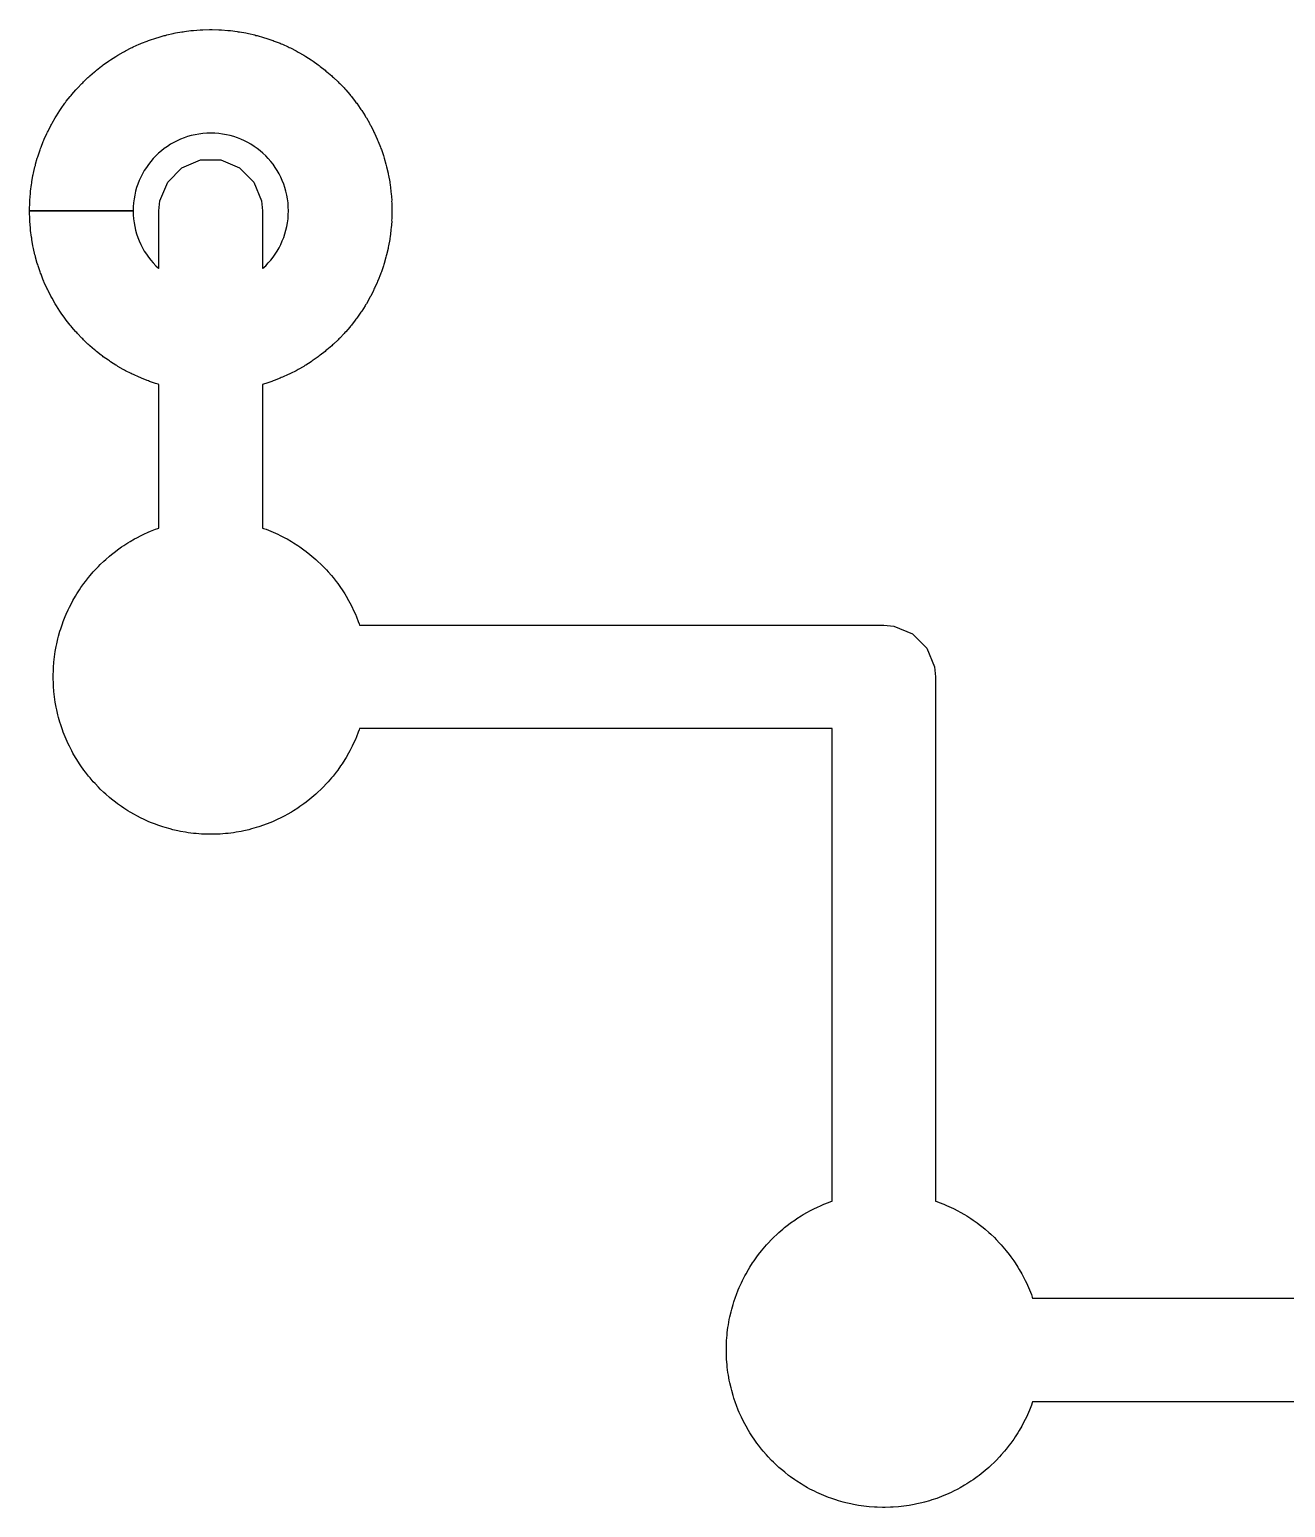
# Model space of a CAD drawing. Header units: millimetres. Extents: x 73.1 to 170.6, y -160.7 to -95.4.
# Drawn here: x 83.176 to 86.056, y -98.834 to -95.445 of the extents above; entities that cross this region are included whole.
import ezdxf

# ---------------------------------------------------------------- set-up
doc = ezdxf.new("R2010")
doc.units = ezdxf.units.MM
doc.layers.add('B.Silkscreen', color=31, linetype='CONTINUOUS', true_color=0xe8b2a7)

msp = doc.modelspace()

# ---------------------------------------------------------------- linework, layer by layer
at = {"layer": 'B.Silkscreen', "linetype": 'CONTINUOUS'}
for p, q in [((83.451739, -95.469619), (83.465524, -95.464954)), ((83.465524, -95.464954), (83.468393, -95.464287)), ((83.468393, -95.464287), (83.471139, -95.463207)), ((83.471139, -95.463207), (83.48523, -95.459204)), ((83.48523, -95.459204), (83.48816, -95.458674)), ((83.48816, -95.458674), (83.490977, -95.457726)), ((83.490977, -95.457726), (83.505336, -95.454412)), ((83.505336, -95.454412), (83.508294, -95.454029)), ((83.508294, -95.454029), (83.511164, -95.45322)), ((83.511164, -95.45322), (83.52578, -95.45061)), ((83.52578, -95.45061), (83.528742, -95.450376)), ((83.528742, -95.450376), (83.531635, -95.449715)), ((83.531635, -95.449715), (83.546488, -95.447821)), ((83.546488, -95.447821), (83.549521, -95.447733)), ((83.549521, -95.447733), (83.552514, -95.447208)), ((83.552514, -95.447208), (83.567589, -95.446063)), ((83.567589, -95.446063), (83.570598, -95.44613)), ((83.570598, -95.44613), (83.573584, -95.44576)), ((83.573584, -95.44576), (83.588865, -95.445374)), ((83.588865, -95.445374), (83.591863, -95.445592)), ((83.591863, -95.445592), (83.594862, -95.445374)), ((83.594862, -95.445374), (83.61014, -95.44576)), ((83.61014, -95.44576), (83.613125, -95.44613)), ((83.613125, -95.44613), (83.616136, -95.446063)), ((83.616136, -95.446063), (83.631207, -95.447208)), ((83.631207, -95.447208), (83.634199, -95.447733)), ((83.634199, -95.447733), (83.637231, -95.447821)), ((83.637231, -95.447821), (83.652084, -95.449715)), ((83.652084, -95.449715), (83.654975, -95.450376)), ((83.654975, -95.450376), (83.65793, -95.450609)), ((83.65793, -95.450609), (83.672551, -95.453219)), ((83.672551, -95.453219), (83.67542, -95.454027)), ((83.67542, -95.454027), (83.678384, -95.454411)), ((83.678384, -95.454411), (83.692745, -95.457725)), ((83.692745, -95.457725), (83.695575, -95.458678)), ((83.695575, -95.458678), (83.698511, -95.459209)), ((83.698511, -95.459209), (83.712595, -95.463212)), ((83.712595, -95.463212), (83.715314, -95.464282)), ((83.715314, -95.464282), (83.71817, -95.464945)), ((83.71817, -95.464945), (83.731964, -95.46961)), ((83.378755, -95.504113), (83.391186, -95.496965)), ((83.391186, -95.496965), (83.393821, -95.495776)), ((83.393821, -95.495776), (83.396258, -95.49421)), ((83.396258, -95.49421), (83.409056, -95.487658)), ((83.409056, -95.487658), (83.411759, -95.486593)), ((83.411759, -95.486593), (83.414275, -95.485145)), ((83.414275, -95.485145), (83.427425, -95.479203)), ((83.427425, -95.479203), (83.430178, -95.478271)), ((83.430178, -95.478271), (83.432766, -95.476945)), ((83.432766, -95.476945), (83.446249, -95.471629)), ((83.446249, -95.471629), (83.449067, -95.470826)), ((83.449067, -95.470826), (83.451739, -95.469619)), ((83.731964, -95.46961), (83.734652, -95.470824)), ((83.734652, -95.470824), (83.737488, -95.471632)), ((83.737488, -95.471632), (83.750968, -95.476948)), ((83.750968, -95.476948), (83.753558, -95.478276)), ((83.753558, -95.478276), (83.75632, -95.479211)), ((83.75632, -95.479211), (83.769464, -95.485153)), ((83.769464, -95.485153), (83.771964, -95.486593)), ((83.771964, -95.486593), (83.774651, -95.487651)), ((83.774651, -95.487651), (83.787452, -95.494203)), ((83.787452, -95.494203), (83.789894, -95.495772)), ((83.789894, -95.495772), (83.792534, -95.496963)), ((83.792534, -95.496963), (83.804967, -95.50411)), ((83.329709, -95.538471), (83.34093, -95.52966)), ((83.34093, -95.52966), (83.343297, -95.52815)), ((83.343297, -95.52815), (83.34542, -95.526302)), ((83.34542, -95.526302), (83.357048, -95.518028)), ((83.357048, -95.518028), (83.359551, -95.516593)), ((83.359551, -95.516593), (83.36181, -95.514811)), ((83.36181, -95.514811), (83.37386, -95.507086)), ((83.37386, -95.507086), (83.37642, -95.505779)), ((83.37642, -95.505779), (83.378755, -95.504113)), ((83.804967, -95.50411), (83.807326, -95.505794)), ((83.807326, -95.505794), (83.809906, -95.507112)), ((83.809906, -95.507112), (83.821946, -95.514837)), ((83.821946, -95.514837), (83.824162, -95.516587)), ((83.824162, -95.516587), (83.826611, -95.517989)), ((83.826611, -95.517989), (83.838253, -95.526263)), ((83.838253, -95.526263), (83.840435, -95.528161)), ((83.840435, -95.528161), (83.842871, -95.529717)), ((83.842871, -95.529717), (83.854074, -95.538528)), ((83.296026, -95.569082), (83.298177, -95.567228)), ((83.298177, -95.567228), (83.300032, -95.565076)), ((83.300032, -95.565076), (83.310338, -95.555251)), ((83.310338, -95.555251), (83.312563, -95.553512)), ((83.312563, -95.553512), (83.314508, -95.55146)), ((83.314508, -95.55146), (83.325279, -95.542126)), ((83.325279, -95.542126), (83.327629, -95.540462)), ((83.327629, -95.540462), (83.329709, -95.538471)), ((83.854074, -95.538528), (83.856106, -95.540478)), ((83.856106, -95.540478), (83.858407, -95.542105)), ((83.858407, -95.542105), (83.869183, -95.551439)), ((83.869183, -95.551439), (83.871132, -95.553494)), ((83.871132, -95.553494), (83.87337, -95.555243)), ((83.87337, -95.555243), (83.883678, -95.565068)), ((83.883678, -95.565068), (83.885527, -95.567214)), ((83.885527, -95.567214), (83.88768, -95.569068)), ((83.260625, -95.609951), (83.269439, -95.598734)), ((83.269439, -95.598734), (83.271415, -95.596672)), ((83.271415, -95.596672), (83.273064, -95.594342)), ((83.273064, -95.594342), (83.282395, -95.583573)), ((83.282395, -95.583573), (83.284452, -95.581622)), ((83.284452, -95.581622), (83.286196, -95.579392)), ((83.286196, -95.579392), (83.296026, -95.569082)), ((83.88768, -95.569068), (83.897513, -95.579378)), ((83.897513, -95.579378), (83.899263, -95.581616)), ((83.899263, -95.581616), (83.901322, -95.583568)), ((83.901322, -95.583568), (83.910654, -95.594337)), ((83.910654, -95.594337), (83.91231, -95.596677)), ((83.91231, -95.596677), (83.914296, -95.59875)), ((83.914296, -95.59875), (83.923107, -95.609967)), ((83.238014, -95.642941), (83.245735, -95.63089)), ((83.245735, -95.63089), (83.247525, -95.62862)), ((83.247525, -95.62862), (83.24896, -95.626116)), ((83.24896, -95.626116), (83.257235, -95.614484)), ((83.257235, -95.614484), (83.259097, -95.612345)), ((83.259097, -95.612345), (83.260625, -95.609951)), ((83.923107, -95.609967), (83.924633, -95.61236)), ((83.924633, -95.61236), (83.926496, -95.6145)), ((83.926496, -95.6145), (83.934768, -95.626132)), ((83.934768, -95.626132), (83.936187, -95.628611)), ((83.936187, -95.628611), (83.937959, -95.630855)), ((83.937959, -95.630855), (83.945685, -95.642905)), ((83.218614, -95.678077), (83.225171, -95.665281)), ((83.225171, -95.665281), (83.226727, -95.66286)), ((83.226727, -95.66286), (83.227913, -95.660233)), ((83.227913, -95.660233), (83.235059, -95.647806)), ((83.235059, -95.647806), (83.236717, -95.645483)), ((83.236717, -95.645483), (83.238014, -95.642941)), ((83.945685, -95.642905), (83.946991, -95.645465)), ((83.946991, -95.645465), (83.948663, -95.647806)), ((83.948663, -95.647806), (83.955809, -95.660233)), ((83.955809, -95.660233), (83.956998, -95.662871)), ((83.956998, -95.662871), (83.958565, -95.665307)), ((83.958565, -95.665307), (83.965117, -95.678103)), ((83.202586, -95.715262), (83.207907, -95.70178)), ((83.207907, -95.70178), (83.20921, -95.699239)), ((83.20921, -95.699239), (83.210124, -95.696536)), ((83.210124, -95.696536), (83.216062, -95.683378)), ((83.216062, -95.683378), (83.217532, -95.680822)), ((83.217532, -95.680822), (83.218614, -95.678077)), ((83.514715, -95.700351), (83.507047, -95.704277)), ((83.522568, -95.696803), (83.514715, -95.700351)), ((83.530629, -95.693624), (83.522568, -95.696803)), ((83.538855, -95.690841), (83.530629, -95.693624)), ((83.547267, -95.688451), (83.538855, -95.690841)), ((83.555835, -95.686473), (83.547267, -95.688451)), ((83.564618, -95.684905), (83.555835, -95.686473)), ((83.573511, -95.683771), (83.564618, -95.684905)), ((83.582583, -95.683082), (83.573511, -95.683771)), ((83.591862, -95.682847), (83.582583, -95.683082)), ((83.601133, -95.683081), (83.591862, -95.682847)), ((83.610206, -95.683771), (83.601133, -95.683081)), ((83.619115, -95.684907), (83.610206, -95.683771)), ((83.627879, -95.686471), (83.619115, -95.684907)), ((83.636461, -95.688452), (83.627879, -95.686471)), ((83.644848, -95.690835), (83.636461, -95.688452)), ((83.653112, -95.69363), (83.644848, -95.690835)), ((83.661143, -95.696797), (83.653112, -95.69363)), ((83.669012, -95.700354), (83.661143, -95.696797)), ((83.676677, -95.704277), (83.669012, -95.700354)), ((83.965117, -95.678103), (83.966181, -95.680805)), ((83.966181, -95.680805), (83.967631, -95.683323)), ((83.967631, -95.683323), (83.973577, -95.696481)), ((83.973577, -95.696481), (83.974514, -95.699252)), ((83.974514, -95.699252), (83.975846, -95.701851)), ((83.975846, -95.701851), (83.981158, -95.715333)), ((83.19415, -95.7402), (83.195224, -95.737469)), ((83.195224, -95.737469), (83.195887, -95.734612)), ((83.195887, -95.734612), (83.200547, -95.72083)), ((83.200547, -95.72083), (83.20177, -95.718119)), ((83.20177, -95.718119), (83.202586, -95.715262)), ((83.465948, -95.734997), (83.46002, -95.741214)), ((83.472151, -95.729083), (83.465948, -95.734997)), ((83.478638, -95.723462), (83.472151, -95.729083)), ((83.485377, -95.718171), (83.478638, -95.723462)), ((83.492388, -95.713182), (83.485377, -95.718171)), ((83.499605, -95.708555), (83.492388, -95.713182)), ((83.507047, -95.704277), (83.499605, -95.708555)), ((83.684087, -95.708537), (83.676677, -95.704277)), ((83.691342, -95.713192), (83.684087, -95.708537)), ((83.698326, -95.718155), (83.691342, -95.713192)), ((83.705059, -95.723451), (83.698326, -95.718155)), ((83.711576, -95.729095), (83.705059, -95.723451)), ((83.717779, -95.735007), (83.711576, -95.729095)), ((83.723708, -95.741224), (83.717779, -95.735007)), ((83.981158, -95.715333), (83.981948, -95.718111)), ((83.981948, -95.718111), (83.983142, -95.720749)), ((83.983142, -95.720749), (83.987813, -95.734532)), ((83.987813, -95.734532), (83.988494, -95.737459)), ((83.988494, -95.737459), (83.989594, -95.740259)), ((83.185356, -95.774388), (83.188673, -95.760022)), ((83.188673, -95.760022), (83.189619, -95.757213)), ((83.189619, -95.757213), (83.190147, -95.754292)), ((83.190147, -95.754292), (83.19415, -95.7402)), ((83.439504, -95.768653), (83.435214, -95.776113)), ((83.444136, -95.761423), (83.439504, -95.768653)), ((83.4491, -95.754446), (83.444136, -95.761423)), ((83.454406, -95.747693), (83.4491, -95.754446)), ((83.46002, -95.741214), (83.454406, -95.747693)), ((83.493137, -95.794952), (83.525896, -95.762193)), ((83.525896, -95.762193), (83.568699, -95.744463)), ((83.568699, -95.744463), (83.615027, -95.744463)), ((83.615027, -95.744463), (83.65783, -95.762193)), ((83.65783, -95.762193), (83.690589, -95.794952)), ((83.729313, -95.747691), (83.723708, -95.741224)), ((83.734602, -95.754424), (83.729313, -95.747691)), ((83.739586, -95.761432), (83.734602, -95.754424)), ((83.744231, -95.768677), (83.739586, -95.761432)), ((83.748503, -95.776106), (83.744231, -95.768677)), ((83.989594, -95.740259), (83.993589, -95.754352)), ((83.993589, -95.754352), (83.994107, -95.757232)), ((83.994107, -95.757232), (83.995043, -95.760007)), ((83.995043, -95.760007), (83.998362, -95.774373)), ((83.178764, -95.815589), (83.180654, -95.800729)), ((83.180654, -95.800729), (83.181318, -95.79782)), ((83.181318, -95.79782), (83.181552, -95.794851)), ((83.181552, -95.794851), (83.184159, -95.780242)), ((83.184159, -95.780242), (83.184971, -95.777361)), ((83.184971, -95.777361), (83.185356, -95.774388)), ((83.424564, -95.799689), (83.421789, -95.807896)), ((83.427745, -95.791631), (83.424564, -95.799689)), ((83.431304, -95.783744), (83.427745, -95.791631)), ((83.435214, -95.776113), (83.431304, -95.783744)), ((83.475407, -95.837755), (83.493137, -95.794952)), ((83.690589, -95.794952), (83.708319, -95.837755)), ((83.75242, -95.783755), (83.748503, -95.776106)), ((83.755976, -95.791625), (83.75242, -95.783755)), ((83.759155, -95.799695), (83.755976, -95.791625)), ((83.761939, -95.807909), (83.759155, -95.799695)), ((83.998362, -95.774373), (83.998742, -95.77731)), ((83.998742, -95.77731), (83.999549, -95.780164)), ((83.999549, -95.780164), (84.002166, -95.794774)), ((84.002166, -95.794774), (84.002407, -95.797817)), ((84.002407, -95.797817), (84.003085, -95.800791)), ((84.003085, -95.800791), (84.004967, -95.815652)), ((83.177011, -95.836652), (83.178156, -95.821578)), ((83.177077, -95.839646), (83.177011, -95.836652)), ((83.178156, -95.821578), (83.178678, -95.818605)), ((83.178678, -95.818605), (83.178764, -95.815589)), ((83.415855, -95.833635), (83.41472, -95.84256)), ((83.417412, -95.824908), (83.415855, -95.833635)), ((83.419391, -95.816337), (83.417412, -95.824908)), ((83.421789, -95.807896), (83.419391, -95.816337)), ((83.473126, -95.860919), (83.475407, -95.837755)), ((83.708319, -95.837755), (83.7106, -95.860919)), ((83.764319, -95.816305), (83.761939, -95.807909)), ((83.766316, -95.824949), (83.764319, -95.816305)), ((83.767874, -95.833643), (83.766316, -95.824949)), ((83.769001, -95.84254), (83.767874, -95.833643)), ((84.004967, -95.815652), (84.005049, -95.818618)), ((84.005049, -95.818618), (84.005565, -95.821546)), ((84.005565, -95.821546), (84.006714, -95.836621)), ((84.006714, -95.836621), (84.006646, -95.839666)), ((83.176319, -95.857888), (83.176709, -95.842614)), ((83.176539, -95.860918), (83.176319, -95.857888)), ((83.176319, -95.86395), (83.176539, -95.860919)), ((83.176709, -95.879223), (83.176319, -95.86395)), ((83.176539, -95.860919), (83.176539, -95.860918)), ((83.176539, -95.860918), (83.413792, -95.860918)), ((83.413792, -95.860918), (83.176539, -95.860918)), ((83.176709, -95.842614), (83.177077, -95.839646)), ((83.414028, -95.851667), (83.413792, -95.860918)), ((83.413792, -95.860918), (83.414028, -95.870167)), ((83.41472, -95.84256), (83.414028, -95.851667)), ((83.414028, -95.870167), (83.41472, -95.879276)), ((83.473126, -95.993598), (83.473126, -95.860919)), ((83.7106, -95.860919), (83.7106, -95.993588)), ((83.769695, -95.85165), (83.769001, -95.84254)), ((83.769001, -95.879292), (83.769695, -95.870199)), ((83.769927, -95.860918), (83.769695, -95.85165)), ((83.769695, -95.870199), (83.769927, -95.860918)), ((84.006646, -95.839666), (84.00702, -95.842684)), ((84.00702, -95.842684), (84.007401, -95.857958)), ((84.007401, -95.86388), (84.00702, -95.879153)), ((84.007401, -95.857958), (84.007183, -95.860919)), ((84.007183, -95.860919), (84.007401, -95.86388)), ((83.177077, -95.882191), (83.176709, -95.879223)), ((83.177011, -95.885186), (83.177077, -95.882191)), ((83.178156, -95.900258), (83.177011, -95.885186)), ((83.178677, -95.903227), (83.178156, -95.900258)), ((83.178763, -95.906239), (83.178677, -95.903227)), ((83.180653, -95.921107), (83.178763, -95.906239)), ((83.41472, -95.879276), (83.415854, -95.888196)), ((83.415854, -95.888196), (83.417415, -95.896944)), ((83.417415, -95.896944), (83.41939, -95.905498)), ((83.41939, -95.905498), (83.421792, -95.913951)), ((83.761938, -95.913931), (83.764326, -95.90551)), ((83.764326, -95.90551), (83.766317, -95.896889)), ((83.766317, -95.896889), (83.767875, -95.888193)), ((83.767875, -95.888193), (83.769001, -95.879292)), ((84.004968, -95.906176), (84.003086, -95.921044)), ((84.00505, -95.903213), (84.004968, -95.906176)), ((84.005565, -95.90029), (84.00505, -95.903213)), ((84.006714, -95.885217), (84.005565, -95.90029)), ((84.00702, -95.879153), (84.006646, -95.88217)), ((84.006646, -95.88217), (84.006714, -95.885217)), ((83.181317, -95.924014), (83.180653, -95.921107)), ((83.181551, -95.92699), (83.181317, -95.924014)), ((83.184158, -95.9416), (83.181551, -95.92699)), ((83.421792, -95.913951), (83.424566, -95.92216)), ((83.424566, -95.92216), (83.427745, -95.930216)), ((83.427745, -95.930216), (83.431289, -95.938058)), ((83.431289, -95.938058), (83.435214, -95.945719)), ((83.748494, -95.945741), (83.752436, -95.938043)), ((83.752436, -95.938043), (83.755981, -95.930208)), ((83.755981, -95.930208), (83.75915, -95.922163)), ((83.75915, -95.922163), (83.761938, -95.913931)), ((84.002166, -95.927067), (83.999549, -95.941677)), ((84.002407, -95.924021), (84.002166, -95.927067)), ((84.003086, -95.921044), (84.002407, -95.924021)), ((83.184971, -95.944487), (83.184158, -95.9416)), ((83.185357, -95.94746), (83.184971, -95.944487)), ((83.188674, -95.961823), (83.185357, -95.94746)), ((83.18962, -95.964631), (83.188674, -95.961823)), ((83.190148, -95.967552), (83.18962, -95.964631)), ((83.194152, -95.981644), (83.190148, -95.967552)), ((83.435214, -95.945719), (83.439495, -95.953171)), ((83.439495, -95.953171), (83.444139, -95.960409)), ((83.444139, -95.960409), (83.449105, -95.967397)), ((83.449105, -95.967397), (83.454407, -95.974141)), ((83.454407, -95.974141), (83.460025, -95.980626)), ((83.723704, -95.980616), (83.729318, -95.974137)), ((83.729318, -95.974137), (83.734605, -95.967409)), ((83.734605, -95.967409), (83.739593, -95.960386)), ((83.739593, -95.960386), (83.744227, -95.953168)), ((83.744227, -95.953168), (83.748494, -95.945741)), ((83.993588, -95.967493), (83.989593, -95.981583)), ((83.994107, -95.964606), (83.993588, -95.967493)), ((83.995041, -95.961838), (83.994107, -95.964606)), ((83.99836, -95.947476), (83.995041, -95.961838)), ((83.998741, -95.944534), (83.99836, -95.947476)), ((83.999549, -95.941677), (83.998741, -95.944534)), ((83.195221, -95.984362), (83.194152, -95.981644)), ((83.195882, -95.987211), (83.195221, -95.984362)), ((83.200542, -96.001), (83.195882, -95.987211)), ((83.201765, -96.003709), (83.200542, -96.001)), ((83.20258, -96.006568), (83.201765, -96.003709)), ((83.207902, -96.020055), (83.20258, -96.006568)), ((83.460025, -95.980626), (83.465946, -95.986836)), ((83.465946, -95.986836), (83.472147, -95.99275)), ((83.472147, -95.99275), (83.473126, -95.993598)), ((83.7106, -95.993588), (83.711577, -95.992742)), ((83.711577, -95.992742), (83.717773, -95.986834)), ((83.717773, -95.986834), (83.723704, -95.980616)), ((83.981164, -96.006498), (83.975852, -96.019985)), ((83.981954, -96.003716), (83.981164, -96.006498)), ((83.983147, -96.001081), (83.981954, -96.003716)), ((83.987818, -95.987291), (83.983147, -96.001081)), ((83.988496, -95.984374), (83.987818, -95.987291)), ((83.989593, -95.981583), (83.988496, -95.984374)), ((83.209221, -96.022628), (83.207902, -96.020055)), ((83.210147, -96.025362), (83.209221, -96.022628)), ((83.216084, -96.038504), (83.210147, -96.025362)), ((83.217545, -96.041041), (83.216084, -96.038504)), ((83.218618, -96.043763), (83.217545, -96.041041)), ((83.966167, -96.041058), (83.965113, -96.043737)), ((83.967609, -96.038559), (83.966167, -96.041058)), ((83.973555, -96.025417), (83.967609, -96.038559)), ((83.974503, -96.022617), (83.973555, -96.025417)), ((83.975852, -96.019985), (83.974503, -96.022617)), ((83.225174, -96.056557), (83.218618, -96.043763)), ((83.226716, -96.058955), (83.225174, -96.056557)), ((83.22789, -96.061559), (83.226716, -96.058955)), ((83.235036, -96.073997), (83.22789, -96.061559)), ((83.236727, -96.076368), (83.235036, -96.073997)), ((83.238052, -96.078961), (83.236727, -96.076368)), ((83.94698, -96.076387), (83.945647, -96.078996)), ((83.948686, -96.073997), (83.94698, -96.076387)), ((83.955832, -96.061558), (83.948686, -96.073997)), ((83.957008, -96.058946), (83.955832, -96.061558)), ((83.958562, -96.056531), (83.957008, -96.058946)), ((83.965113, -96.043737), (83.958562, -96.056531)), ((83.245774, -96.090996), (83.238052, -96.078961)), ((83.247522, -96.09321), (83.245774, -96.090996)), ((83.248924, -96.095659), (83.247522, -96.09321)), ((83.257199, -96.107305), (83.248924, -96.095659)), ((83.259088, -96.109477), (83.257199, -96.107305)), ((83.26064, -96.111908), (83.259088, -96.109477)), ((83.924641, -96.109461), (83.923091, -96.111892)), ((83.926532, -96.107288), (83.924641, -96.109461)), ((83.934804, -96.095643), (83.926532, -96.107288)), ((83.936189, -96.09322), (83.934804, -96.095643)), ((83.93792, -96.091031), (83.936189, -96.09322)), ((83.945647, -96.078996), (83.93792, -96.091031)), ((83.269455, -96.12312), (83.26064, -96.111908)), ((83.271417, -96.125167), (83.269455, -96.12312)), ((83.273057, -96.127484), (83.271417, -96.125167)), ((83.282388, -96.138255), (83.273057, -96.127484)), ((83.284449, -96.140209), (83.282388, -96.138255)), ((83.286196, -96.142444), (83.284449, -96.140209)), ((83.296026, -96.152754), (83.286196, -96.142444)), ((83.897513, -96.142458), (83.88768, -96.152768)), ((83.899266, -96.140215), (83.897513, -96.142458)), ((83.901329, -96.13826), (83.899266, -96.140215)), ((83.910661, -96.127489), (83.901329, -96.13826)), ((83.912307, -96.125161), (83.910661, -96.127489)), ((83.91428, -96.123104), (83.912307, -96.125161)), ((83.923091, -96.111892), (83.91428, -96.123104)), ((83.298164, -96.154596), (83.296026, -96.152754)), ((83.300014, -96.156744), (83.298164, -96.154596)), ((83.310321, -96.166573), (83.300014, -96.156744)), ((83.312567, -96.168329), (83.310321, -96.166573)), ((83.314536, -96.170405), (83.312567, -96.168329)), ((83.325307, -96.179733), (83.314536, -96.170405)), ((83.869155, -96.170426), (83.858378, -96.179754)), ((83.871128, -96.168346), (83.869155, -96.170426)), ((83.873387, -96.166581), (83.871128, -96.168346)), ((83.883695, -96.156752), (83.873387, -96.166581)), ((83.885537, -96.154612), (83.883695, -96.156752)), ((83.88768, -96.152768), (83.885537, -96.154612)), ((83.327626, -96.181373), (83.325307, -96.179733)), ((83.329673, -96.183335), (83.327626, -96.181373)), ((83.340894, -96.192153), (83.329673, -96.183335)), ((83.343285, -96.193679), (83.340894, -96.192153)), ((83.345426, -96.195543), (83.343285, -96.193679)), ((83.357054, -96.203816), (83.345426, -96.195543)), ((83.359563, -96.205253), (83.357054, -96.203816)), ((83.361833, -96.207044), (83.359563, -96.205253)), ((83.373884, -96.214765), (83.361833, -96.207044)), ((83.821922, -96.207018), (83.809882, -96.214739)), ((83.824146, -96.205261), (83.821922, -96.207018)), ((83.826605, -96.203855), (83.824146, -96.205261)), ((83.838247, -96.195582), (83.826605, -96.203855)), ((83.840447, -96.193668), (83.838247, -96.195582)), ((83.842907, -96.192096), (83.840447, -96.193668)), ((83.85411, -96.183278), (83.842907, -96.192096)), ((83.856113, -96.181354), (83.85411, -96.183278)), ((83.858378, -96.179754), (83.856113, -96.181354)), ((83.376438, -96.216067), (83.373884, -96.214765)), ((83.378779, -96.217738), (83.376438, -96.216067)), ((83.391211, -96.224881), (83.378779, -96.217738)), ((83.393806, -96.22605), (83.391211, -96.224881)), ((83.396206, -96.227595), (83.393806, -96.22605)), ((83.409003, -96.234155), (83.396206, -96.227595)), ((83.411744, -96.235235), (83.409003, -96.234155)), ((83.414302, -96.236708), (83.411744, -96.235235)), ((83.427453, -96.242646), (83.414302, -96.236708)), ((83.430197, -96.243573), (83.427453, -96.242646)), ((83.432773, -96.244894), (83.430197, -96.243573)), ((83.446256, -96.250209), (83.432773, -96.244894)), ((83.750961, -96.244891), (83.737481, -96.250206)), ((83.753545, -96.243565), (83.750961, -96.244891)), ((83.756292, -96.242637), (83.753545, -96.243565)), ((83.769436, -96.236699), (83.756292, -96.242637)), ((83.771972, -96.235238), (83.769436, -96.236699)), ((83.774704, -96.234162), (83.771972, -96.235238)), ((83.787505, -96.227602), (83.774704, -96.234162)), ((83.789907, -96.226056), (83.787505, -96.227602)), ((83.792509, -96.224884), (83.789907, -96.226056)), ((83.804942, -96.21774), (83.792509, -96.224884)), ((83.807302, -96.216056), (83.804942, -96.21774)), ((83.809882, -96.214739), (83.807302, -96.216056)), ((83.449065, -96.251008), (83.446256, -96.250209)), ((83.451725, -96.252211), (83.449065, -96.251008)), ((83.46551, -96.256878), (83.451725, -96.252211)), ((83.468362, -96.25754), (83.46551, -96.256878)), ((83.471094, -96.258617), (83.468362, -96.25754)), ((83.473126, -96.259195), (83.471094, -96.258617)), ((83.473126, -96.588412), (83.473126, -96.259195)), ((83.71264, -96.258613), (83.7106, -96.259193)), ((83.7106, -96.259193), (83.7106, -96.588411)), ((83.715349, -96.257544), (83.71264, -96.258613)), ((83.718184, -96.256887), (83.715349, -96.257544)), ((83.731979, -96.25222), (83.718184, -96.256887)), ((83.734656, -96.25101), (83.731979, -96.25222)), ((83.737481, -96.250206), (83.734656, -96.25101)), ((83.407048, -96.619191), (83.416992, -96.613474)), ((83.416992, -96.613474), (83.422217, -96.610635)), ((83.422217, -96.610635), (83.432458, -96.605385)), ((83.432458, -96.605385), (83.438007, -96.602712)), ((83.438007, -96.602712), (83.44853, -96.597963)), ((83.44853, -96.597963), (83.454007, -96.595649)), ((83.454007, -96.595649), (83.464789, -96.591394)), ((83.464789, -96.591394), (83.470601, -96.589266)), ((83.470601, -96.589266), (83.473126, -96.588412)), ((83.7106, -96.588411), (83.713103, -96.589257)), ((83.713103, -96.589257), (83.718945, -96.591395)), ((83.718945, -96.591395), (83.729726, -96.59565)), ((83.729726, -96.59565), (83.735219, -96.597972)), ((83.735219, -96.597972), (83.745737, -96.602721)), ((83.745737, -96.602721), (83.751283, -96.605394)), ((83.751283, -96.605394), (83.76152, -96.610644)), ((83.76152, -96.610644), (83.766728, -96.613474)), ((83.766728, -96.613474), (83.776672, -96.619191)), ((83.359792, -96.65278), (83.364378, -96.648997)), ((83.364378, -96.648997), (83.373352, -96.641949)), ((83.373352, -96.641949), (83.378032, -96.638449)), ((83.378032, -96.638449), (83.387338, -96.631826)), ((83.387338, -96.631826), (83.392323, -96.628457)), ((83.392323, -96.628457), (83.401959, -96.622282)), ((83.401959, -96.622282), (83.407048, -96.619191)), ((83.776672, -96.619191), (83.78179, -96.622301)), ((83.78179, -96.622301), (83.79142, -96.628476)), ((83.79142, -96.628476), (83.79633, -96.631793)), ((83.79633, -96.631793), (83.805645, -96.638416)), ((83.805645, -96.638416), (83.810371, -96.641949)), ((83.810371, -96.641949), (83.819345, -96.648997)), ((83.819345, -96.648997), (83.823942, -96.652789)), ((83.322557, -96.688866), (83.326478, -96.68455)), ((83.326478, -96.68455), (83.334339, -96.676296)), ((83.334339, -96.676296), (83.338578, -96.672055)), ((83.338578, -96.672055), (83.346826, -96.664195)), ((83.346826, -96.664195), (83.351176, -96.660243)), ((83.351176, -96.660243), (83.359792, -96.65278)), ((83.823942, -96.652789), (83.832556, -96.660252)), ((83.832556, -96.660252), (83.836895, -96.664195)), ((83.836895, -96.664195), (83.845143, -96.672055)), ((83.845143, -96.672055), (83.84941, -96.676324)), ((83.84941, -96.676324), (83.857266, -96.684578)), ((83.857266, -96.684578), (83.861138, -96.688841)), ((83.294092, -96.72509), (83.300714, -96.715775)), ((83.300714, -96.715775), (83.3043, -96.710979)), ((83.3043, -96.710979), (83.311351, -96.702013)), ((83.311351, -96.702013), (83.315092, -96.697483)), ((83.315092, -96.697483), (83.322557, -96.688866)), ((83.861138, -96.688841), (83.868607, -96.697458)), ((83.868607, -96.697458), (83.872384, -96.702034)), ((83.872384, -96.702034), (83.879432, -96.711)), ((83.879432, -96.711), (83.882978, -96.715739)), ((83.882978, -96.715739), (83.889605, -96.725054)), ((83.275755, -96.754734), (83.281471, -96.744784)), ((83.281471, -96.744784), (83.284595, -96.739641)), ((83.284595, -96.739641), (83.290773, -96.730004)), ((83.290773, -96.730004), (83.294092, -96.72509)), ((83.889605, -96.725054), (83.892964, -96.730027)), ((83.892964, -96.730027), (83.899139, -96.739664)), ((83.899139, -96.739664), (83.902239, -96.744768)), ((83.902239, -96.744768), (83.907957, -96.754718)), ((83.257964, -96.791673), (83.260266, -96.786229)), ((83.260266, -96.786229), (83.265016, -96.775703)), ((83.265016, -96.775703), (83.267706, -96.77012)), ((83.267706, -96.77012), (83.272953, -96.759892)), ((83.272953, -96.759892), (83.275755, -96.754734)), ((83.907957, -96.754718), (83.910781, -96.759917)), ((83.910781, -96.759917), (83.916025, -96.770145)), ((83.916025, -96.770145), (83.91867, -96.775632)), ((83.91867, -96.775632), (83.923428, -96.786158)), ((83.923428, -96.786158), (83.925816, -96.791812)), ((83.246023, -96.82516), (83.247849, -96.819284)), ((83.247849, -96.819284), (83.251582, -96.808251)), ((83.251582, -96.808251), (83.253705, -96.802457)), ((83.253705, -96.802457), (83.257964, -96.791673)), ((83.925816, -96.791812), (83.93006, -96.802596)), ((83.93006, -96.802596), (83.932103, -96.808175)), ((83.932103, -96.808175), (83.933001, -96.810824)), ((83.933001, -96.810824), (85.135451, -96.810824)), ((85.135451, -96.810824), (85.158615, -96.813105)), ((85.158615, -96.813105), (85.201418, -96.830835)), ((83.237405, -96.859931), (83.238639, -96.853899)), ((83.238639, -96.853899), (83.241289, -96.842406)), ((83.241289, -96.842406), (83.242826, -96.836425)), ((83.242826, -96.836425), (83.246023, -96.82516)), ((85.201418, -96.830835), (85.234177, -96.863594)), ((83.232232, -96.895883), (83.232862, -96.889677)), ((83.232862, -96.889677), (83.234373, -96.877788)), ((83.234373, -96.877788), (83.235316, -96.87162)), ((83.235316, -96.87162), (83.237405, -96.859931)), ((85.234177, -96.863594), (85.251907, -96.906397)), ((83.230685, -96.926405), (83.230997, -96.914178)), ((83.230997, -96.914178), (83.231314, -96.907939)), ((83.231314, -96.907939), (83.232232, -96.895883)), ((85.251907, -96.906397), (85.254188, -96.929561)), ((83.230685, -96.932718), (83.230685, -96.926405)), ((83.230997, -96.944943), (83.230685, -96.932718)), ((83.231314, -96.951181), (83.230997, -96.944943)), ((83.232232, -96.963236), (83.231314, -96.951181)), ((85.254188, -96.929561), (85.254188, -98.131996)), ((83.232864, -96.969451), (83.232232, -96.963236)), ((83.234375, -96.981333), (83.232864, -96.969451)), ((83.235313, -96.987476), (83.234375, -96.981333)), ((83.237402, -96.999174), (83.235313, -96.987476)), ((83.238643, -97.005241), (83.237402, -96.999174)), ((83.241293, -97.016726), (83.238643, -97.005241)), ((83.24282, -97.022669), (83.241293, -97.016726)), ((83.246017, -97.033941), (83.24282, -97.022669)), ((83.247855, -97.039852), (83.246017, -97.033941)), ((83.251588, -97.05088), (83.247855, -97.039852)), ((83.253698, -97.05664), (83.251588, -97.05088)), ((83.257957, -97.067429), (83.253698, -97.05664)), ((83.930068, -97.056501), (83.925824, -97.06729)), ((83.932097, -97.050956), (83.930068, -97.056501)), ((83.932999, -97.048298), (83.932097, -97.050956)), ((85.016714, -97.048298), (83.932999, -97.048298)), ((85.016714, -98.131995), (85.016714, -97.048298)), ((83.260282, -97.072927), (83.257957, -97.067429)), ((83.265032, -97.083444), (83.260282, -97.072927)), ((83.267686, -97.088952), (83.265032, -97.083444)), ((83.272933, -97.099189), (83.267686, -97.088952)), ((83.916045, -97.088926), (83.910801, -97.099163)), ((83.918654, -97.083515), (83.916045, -97.088926)), ((83.923412, -97.072998), (83.918654, -97.083515)), ((83.925824, -97.06729), (83.923412, -97.072998)), ((83.275766, -97.104404), (83.272933, -97.099189)), ((83.281482, -97.11435), (83.275766, -97.104404)), ((83.284588, -97.119465), (83.281482, -97.11435)), ((83.290766, -97.129104), (83.284588, -97.119465)), ((83.899145, -97.119442), (83.89297, -97.129081)), ((83.902228, -97.114367), (83.899145, -97.119442)), ((83.907946, -97.104421), (83.902228, -97.114367)), ((83.910801, -97.099163), (83.907946, -97.104421)), ((83.294117, -97.134064), (83.290766, -97.129104)), ((83.300739, -97.143372), (83.294117, -97.134064)), ((83.3043, -97.148132), (83.300739, -97.143372)), ((83.311351, -97.157098), (83.3043, -97.148132)), ((83.315069, -97.161601), (83.311351, -97.157098)), ((83.872384, -97.157077), (83.86863, -97.161626)), ((83.879432, -97.148111), (83.872384, -97.157077)), ((83.882952, -97.143408), (83.879432, -97.148111)), ((83.889579, -97.1341), (83.882952, -97.143408)), ((83.89297, -97.129081), (83.889579, -97.1341)), ((83.322534, -97.170223), (83.315069, -97.161601)), ((83.326519, -97.17461), (83.322534, -97.170223)), ((83.33438, -97.182856), (83.326519, -97.17461)), ((83.338544, -97.18702), (83.33438, -97.182856)), ((83.346792, -97.194886), (83.338544, -97.18702)), ((83.845177, -97.18702), (83.836929, -97.194886)), ((83.849368, -97.182827), (83.845177, -97.18702)), ((83.857224, -97.174581), (83.849368, -97.182827)), ((83.861161, -97.170248), (83.857224, -97.174581)), ((83.86863, -97.161626), (83.861161, -97.170248)), ((83.351182, -97.198877), (83.346792, -97.194886)), ((83.359798, -97.206339), (83.351182, -97.198877)), ((83.364391, -97.210127), (83.359798, -97.206339)), ((83.373365, -97.217173), (83.364391, -97.210127)), ((83.378053, -97.220678), (83.373365, -97.217173)), ((83.387359, -97.227298), (83.378053, -97.220678)), ((83.3923, -97.230636), (83.387359, -97.227298)), ((83.796309, -97.227331), (83.791443, -97.230617)), ((83.805624, -97.220711), (83.796309, -97.227331)), ((83.810358, -97.217173), (83.805624, -97.220711)), ((83.819332, -97.210127), (83.810358, -97.217173)), ((83.823936, -97.206329), (83.819332, -97.210127)), ((83.83255, -97.198867), (83.823936, -97.206329)), ((83.836929, -97.194886), (83.83255, -97.198867)), ((83.401936, -97.236814), (83.3923, -97.230636)), ((83.407056, -97.239925), (83.401936, -97.236814)), ((83.417, -97.245641), (83.407056, -97.239925)), ((83.422243, -97.248488), (83.417, -97.245641)), ((83.432484, -97.253735), (83.422243, -97.248488)), ((83.437918, -97.256354), (83.432484, -97.253735)), ((83.448441, -97.261113), (83.437918, -97.256354)), ((83.454016, -97.263472), (83.448441, -97.261113)), ((83.735308, -97.261104), (83.729717, -97.263471)), ((83.745826, -97.256345), (83.735308, -97.261104)), ((83.751258, -97.253726), (83.745826, -97.256345)), ((83.761495, -97.248479), (83.751258, -97.253726)), ((83.76672, -97.245641), (83.761495, -97.248479)), ((83.776664, -97.239925), (83.76672, -97.245641)), ((83.781813, -97.236795), (83.776664, -97.239925)), ((83.791443, -97.230617), (83.781813, -97.236795)), ((83.464798, -97.267726), (83.454016, -97.263472)), ((83.470601, -97.26985), (83.464798, -97.267726)), ((83.481634, -97.273578), (83.470601, -97.26985)), ((83.487406, -97.275372), (83.481634, -97.273578)), ((83.498672, -97.278575), (83.487406, -97.275372)), ((83.504687, -97.280123), (83.498672, -97.278575)), ((83.516175, -97.282774), (83.504687, -97.280123)), ((83.522286, -97.284023), (83.516175, -97.282774)), ((83.533984, -97.286108), (83.522286, -97.284023)), ((83.540057, -97.287036), (83.533984, -97.286108)), ((83.55194, -97.28855), (83.540057, -97.287036)), ((83.558219, -97.289188), (83.55194, -97.28855)), ((83.570281, -97.290103), (83.558219, -97.289188)), ((83.576524, -97.290418), (83.570281, -97.290103)), ((83.588746, -97.290726), (83.576524, -97.290418)), ((83.594981, -97.290726), (83.588746, -97.290726)), ((83.6072, -97.290418), (83.594981, -97.290726)), ((83.613444, -97.290102), (83.6072, -97.290418)), ((83.625503, -97.289187), (83.613444, -97.290102)), ((83.631771, -97.288551), (83.625503, -97.289187)), ((83.643661, -97.287037), (83.631771, -97.288551)), ((83.649756, -97.286106), (83.643661, -97.287037)), ((83.661447, -97.284021), (83.649756, -97.286106)), ((83.66754, -97.282775), (83.661447, -97.284021)), ((83.67903, -97.280124), (83.66754, -97.282775)), ((83.68505, -97.278575), (83.67903, -97.280124)), ((83.696316, -97.275372), (83.68505, -97.278575)), ((83.702062, -97.273587), (83.696316, -97.275372)), ((83.713103, -97.269859), (83.702062, -97.273587)), ((83.718936, -97.267725), (83.713103, -97.269859)), ((83.729717, -97.263471), (83.718936, -97.267725)), ((84.981474, -98.146359), (84.99199, -98.141599)), ((84.99199, -98.141599), (84.997657, -98.139202)), ((84.997657, -98.139202), (85.008439, -98.134954)), ((85.008439, -98.134954), (85.014079, -98.132889)), ((85.014079, -98.132889), (85.016714, -98.131995)), ((85.254188, -98.131996), (85.256805, -98.132883)), ((85.256805, -98.132883), (85.262472, -98.134958)), ((85.262472, -98.134958), (85.273251, -98.139206)), ((85.273251, -98.139206), (85.278887, -98.14159)), ((85.278887, -98.14159), (85.289408, -98.14635)), ((84.921626, -98.182021), (84.930931, -98.1754)), ((84.930931, -98.1754), (84.935932, -98.172022)), ((84.935932, -98.172022), (84.94557, -98.165849)), ((84.94557, -98.165849), (84.95063, -98.162776)), ((84.95063, -98.162776), (84.96058, -98.157055)), ((84.96058, -98.157055), (84.965907, -98.154164)), ((84.965907, -98.154164), (84.976149, -98.148925)), ((84.976149, -98.148925), (84.981474, -98.146359)), ((85.289408, -98.14635), (85.294766, -98.148931)), ((85.294766, -98.148931), (85.305005, -98.15417)), ((85.305005, -98.15417), (85.310361, -98.15708)), ((85.310361, -98.15708), (85.320302, -98.162801)), ((85.320302, -98.162801), (85.325325, -98.165852)), ((85.325325, -98.165852), (85.334962, -98.172025)), ((85.334962, -98.172025), (85.339917, -98.175371)), ((85.339917, -98.175371), (85.34923, -98.181992)), ((84.882171, -98.215635), (84.890424, -98.207772)), ((84.890424, -98.207772), (84.894796, -98.203801)), ((84.894796, -98.203801), (84.903411, -98.196344)), ((84.903411, -98.196344), (84.907867, -98.192665)), ((84.907867, -98.192665), (84.916839, -98.185604)), ((84.916839, -98.185604), (84.921626, -98.182021)), ((85.34923, -98.181992), (85.354042, -98.185592)), ((85.354042, -98.185592), (85.363017, -98.192653)), ((85.363017, -98.192653), (85.367511, -98.196363)), ((85.367511, -98.196363), (85.376122, -98.20382)), ((85.376122, -98.20382), (85.380521, -98.207818)), ((85.380521, -98.207818), (85.388765, -98.215681)), ((84.854911, -98.245629), (84.858717, -98.24102)), ((84.858717, -98.24102), (84.866187, -98.232406)), ((84.866187, -98.232406), (84.870044, -98.22816)), ((84.870044, -98.22816), (84.877899, -98.219908)), ((84.877899, -98.219908), (84.882171, -98.215635)), ((85.388765, -98.215681), (85.392939, -98.219857)), ((85.392939, -98.219857), (85.400803, -98.228109)), ((85.400803, -98.228109), (85.404747, -98.232449)), ((85.404747, -98.232449), (85.41221, -98.241063)), ((85.41221, -98.241063), (85.415941, -98.245582)), ((84.8282, -98.283194), (84.834376, -98.273565)), ((84.834376, -98.273565), (84.83768, -98.268674)), ((84.83768, -98.268674), (84.844305, -98.259355)), ((84.844305, -98.259355), (84.847867, -98.254592)), ((84.847867, -98.254592), (84.854911, -98.245629)), ((85.415941, -98.245582), (85.422992, -98.254545)), ((85.422992, -98.254545), (85.42658, -98.25934)), ((85.42658, -98.25934), (85.433207, -98.268659)), ((85.433207, -98.268659), (85.436507, -98.273542)), ((85.436507, -98.273542), (85.442686, -98.283171)), ((84.81129, -98.313705), (84.816538, -98.303474)), ((84.816538, -98.303474), (84.81935, -98.298301)), ((84.81935, -98.298301), (84.825068, -98.28835)), ((84.825068, -98.28835), (84.8282, -98.283194)), ((85.442686, -98.283171), (85.445861, -98.288398)), ((85.445861, -98.288398), (85.451573, -98.298349)), ((85.451573, -98.298349), (85.454365, -98.303491)), ((85.454365, -98.303491), (85.459611, -98.313722)), ((84.795141, -98.351921), (84.79728, -98.346075)), ((84.79728, -98.346075), (84.801537, -98.335286)), ((84.801537, -98.335286), (84.803862, -98.329785)), ((84.803862, -98.329785), (84.808612, -98.319264)), ((84.808612, -98.319264), (84.81129, -98.313705)), ((85.459611, -98.313722), (85.462253, -98.319202)), ((85.462253, -98.319202), (85.46701, -98.329723)), ((85.46701, -98.329723), (85.469381, -98.335332)), ((85.469381, -98.335332), (85.473633, -98.346121)), ((85.473633, -98.346121), (85.475718, -98.351817)), ((84.784896, -98.385914), (84.786435, -98.379941)), ((84.786435, -98.379941), (84.789639, -98.368676)), ((84.789639, -98.368676), (84.791416, -98.362958)), ((84.791416, -98.362958), (84.795141, -98.351921)), ((85.475718, -98.351817), (85.476592, -98.3544)), ((85.476592, -98.3544), (86.916507, -98.3544)), ((84.778896, -98.415232), (84.780984, -98.403536)), ((84.780984, -98.403536), (84.782239, -98.397404)), ((84.782239, -98.397404), (84.784896, -98.385914)), ((84.774904, -98.451529), (84.775822, -98.439467)), ((84.775822, -98.439467), (84.776446, -98.433305)), ((84.776446, -98.433305), (84.777951, -98.421426)), ((84.777951, -98.421426), (84.778896, -98.415232)), ((84.774279, -98.470029), (84.774586, -98.457811)), ((84.774279, -98.476244), (84.774279, -98.470029)), ((84.774586, -98.488468), (84.774279, -98.476244)), ((84.774586, -98.457811), (84.774904, -98.451529)), ((84.774904, -98.494754), (84.774586, -98.488468)), ((84.775822, -98.506812), (84.774904, -98.494754)), ((84.776444, -98.512957), (84.775822, -98.506812)), ((84.777949, -98.524847), (84.776444, -98.512957)), ((84.778899, -98.531075), (84.777949, -98.524847)), ((84.780987, -98.54276), (84.778899, -98.531075)), ((84.782237, -98.548863), (84.780987, -98.54276)), ((84.784894, -98.560357), (84.782237, -98.548863)), ((84.786431, -98.566325), (84.784894, -98.560357)), ((84.789635, -98.577595), (84.786431, -98.566325)), ((84.791427, -98.583359), (84.789635, -98.577595)), ((84.795152, -98.594386), (84.791427, -98.583359)), ((84.797274, -98.600186), (84.795152, -98.594386)), ((84.801531, -98.610979), (84.797274, -98.600186)), ((84.803866, -98.616502), (84.801531, -98.610979)), ((84.808616, -98.627021), (84.803866, -98.616502)), ((85.467006, -98.616564), (85.462249, -98.627083)), ((85.469387, -98.610933), (85.467006, -98.616564)), ((85.473639, -98.60014), (85.469387, -98.610933)), ((85.475707, -98.594491), (85.473639, -98.60014)), ((85.476594, -98.591874), (85.475707, -98.594491)), ((86.79777, -98.591874), (85.476594, -98.591874)), ((84.811282, -98.632554), (84.808616, -98.627021)), ((84.81653, -98.642789), (84.811282, -98.632554)), ((84.819361, -98.647999), (84.81653, -98.642789)), ((84.825079, -98.657946), (84.819361, -98.647999)), ((85.451562, -98.64795), (85.44585, -98.657897)), ((85.454374, -98.642772), (85.451562, -98.64795)), ((85.45962, -98.632537), (85.454374, -98.642772)), ((85.462249, -98.627083), (85.45962, -98.632537)), ((84.828184, -98.663058), (84.825079, -98.657946)), ((84.83436, -98.672692), (84.828184, -98.663058)), ((84.837695, -98.677629), (84.83436, -98.672692)), ((84.84432, -98.686944), (84.837695, -98.677629)), ((85.433193, -98.677643), (85.426566, -98.686958)), ((85.436523, -98.672715), (85.433193, -98.677643)), ((85.442702, -98.663081), (85.436523, -98.672715)), ((85.44585, -98.657897), (85.442702, -98.663081)), ((84.847863, -98.691681), (84.84432, -98.686944)), ((84.854907, -98.700645), (84.847863, -98.691681)), ((84.858689, -98.705227), (84.854907, -98.700645)), ((84.866159, -98.713847), (84.858689, -98.705227)), ((84.870055, -98.718136), (84.866159, -98.713847)), ((84.87791, -98.726386), (84.870055, -98.718136)), ((85.400792, -98.718187), (85.392928, -98.726437)), ((85.404775, -98.713804), (85.400792, -98.718187)), ((85.412238, -98.705184), (85.404775, -98.713804)), ((85.415945, -98.700692), (85.412238, -98.705184)), ((85.422996, -98.691728), (85.415945, -98.700692)), ((85.426566, -98.686958), (85.422996, -98.691728)), ((84.882182, -98.730659), (84.87791, -98.726386)), ((84.890435, -98.73852), (84.882182, -98.730659)), ((84.894752, -98.742442), (84.890435, -98.73852)), ((84.903367, -98.749906), (84.894752, -98.742442)), ((84.907941, -98.753681), (84.903367, -98.749906)), ((84.916913, -98.760731), (84.907941, -98.753681)), ((85.362943, -98.753693), (85.353968, -98.760743)), ((85.367554, -98.749888), (85.362943, -98.753693)), ((85.376165, -98.742424), (85.367554, -98.749888)), ((85.380509, -98.738474), (85.376165, -98.742424)), ((85.388753, -98.730613), (85.380509, -98.738474)), ((85.392928, -98.726437), (85.388753, -98.730613)), ((84.921612, -98.764246), (84.916913, -98.760731)), ((84.930917, -98.770869), (84.921612, -98.764246)), ((84.935909, -98.774242), (84.930917, -98.770869)), ((84.945547, -98.780418), (84.935909, -98.774242)), ((84.950646, -98.783515), (84.945547, -98.780418)), ((84.960596, -98.789234), (84.950646, -98.783515)), ((85.320286, -98.783491), (85.310345, -98.78921)), ((85.325348, -98.780415), (85.320286, -98.783491)), ((85.334985, -98.774239), (85.325348, -98.780415)), ((85.339932, -98.770898), (85.334985, -98.774239)), ((85.349245, -98.764275), (85.339932, -98.770898)), ((85.353968, -98.760743), (85.349245, -98.764275)), ((84.965873, -98.792099), (84.960596, -98.789234)), ((84.976115, -98.797342), (84.965873, -98.792099)), ((84.981501, -98.799937), (84.976115, -98.797342)), ((84.992017, -98.804694), (84.981501, -98.799937)), ((84.997611, -98.807061), (84.992017, -98.804694)), ((85.008393, -98.811314), (84.997611, -98.807061)), ((85.014165, -98.813426), (85.008393, -98.811314)), ((85.025194, -98.817155), (85.014165, -98.813426)), ((85.031007, -98.818963), (85.025194, -98.817155)), ((85.042287, -98.822168), (85.031007, -98.818963)), ((85.23991, -98.818956), (85.228638, -98.822161)), ((85.245685, -98.817161), (85.23991, -98.818956)), ((85.256719, -98.813432), (85.245685, -98.817161)), ((85.262518, -98.811309), (85.256719, -98.813432)), ((85.273297, -98.807056), (85.262518, -98.811309)), ((85.27886, -98.804703), (85.273297, -98.807056)), ((85.289381, -98.799946), (85.27886, -98.804703)), ((85.2948, -98.797335), (85.289381, -98.799946)), ((85.305039, -98.792092), (85.2948, -98.797335)), ((85.310345, -98.78921), (85.305039, -98.792092)), ((85.048279, -98.82371), (85.042287, -98.822168)), ((85.059761, -98.82636), (85.048279, -98.82371)), ((85.065854, -98.827605), (85.059761, -98.82636)), ((85.077551, -98.829692), (85.065854, -98.827605)), ((85.083724, -98.830634), (85.077551, -98.829692)), ((85.095612, -98.832141), (85.083724, -98.830634)), ((85.101734, -98.832762), (85.095612, -98.832141)), ((85.113785, -98.833684), (85.101734, -98.832762)), ((85.120088, -98.834005), (85.113785, -98.833684)), ((85.132315, -98.834315), (85.120088, -98.834005)), ((85.138589, -98.834315), (85.132315, -98.834315)), ((85.15081, -98.834005), (85.138589, -98.834315)), ((85.157104, -98.833685), (85.15081, -98.834005)), ((85.169165, -98.832763), (85.157104, -98.833685)), ((85.175303, -98.832139), (85.169165, -98.832763)), ((85.187184, -98.830632), (85.175303, -98.832139)), ((85.193355, -98.829691), (85.187184, -98.830632)), ((85.205048, -98.827604), (85.193355, -98.829691)), ((85.211115, -98.826364), (85.205048, -98.827604)), ((85.222605, -98.823714), (85.211115, -98.826364)), ((85.228638, -98.822161), (85.222605, -98.823714))]:
    msp.add_line(p, q, dxfattribs=at)

doc.saveas('drawing.dxf')
